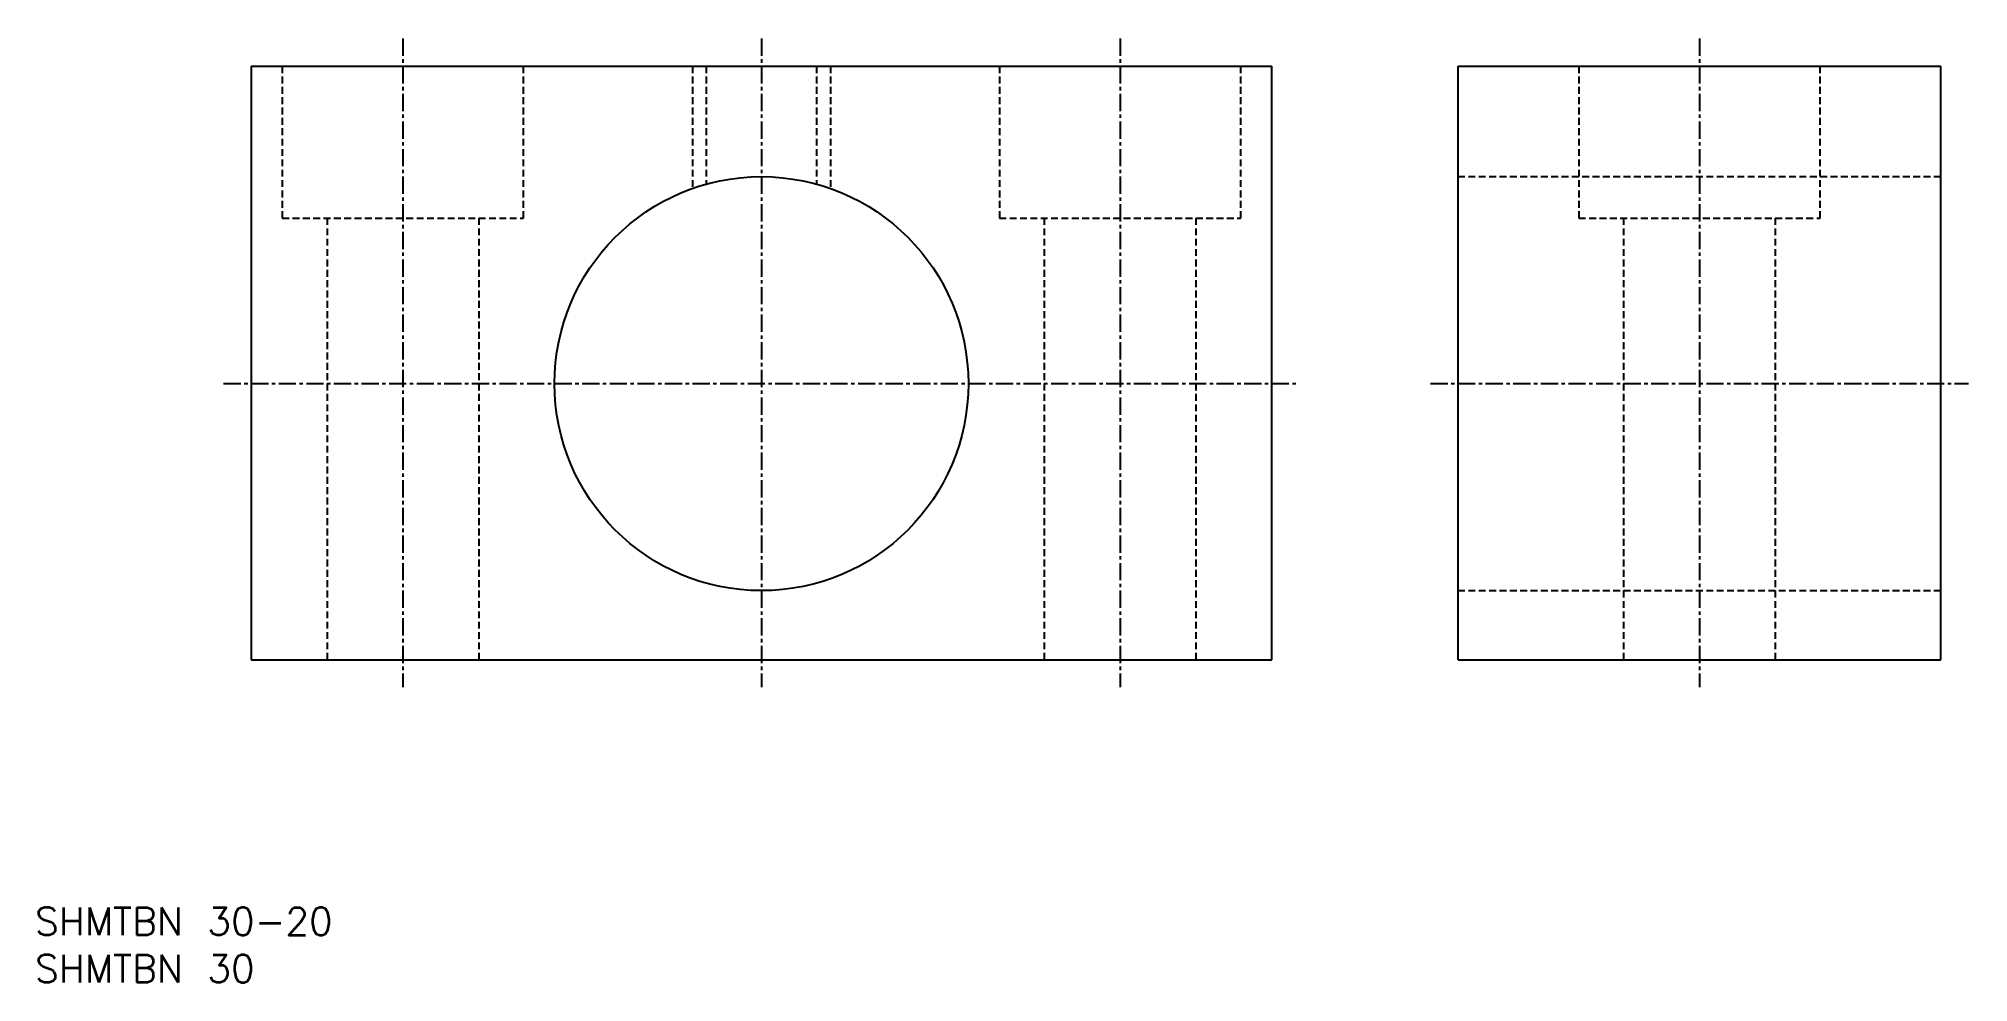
# Model space of a CAD drawing. Extents: x 96 to 236, y 62 to 130.
import ezdxf

# ---------------------------------------------------------------- set-up
doc = ezdxf.new("R2010")
doc.units = 0
doc.linetypes.add('CENTER', pattern=[2, 1.25, -0.25, 0.25, -0.25])
doc.linetypes.add('DASHED', pattern=[0.75, 0.5, -0.25])
doc.layers.get('0').update_dxf_attribs({"linetype": 'CONTINUOUS'})
doc.layers.add('CENTER', color=1, linetype='CENTER')
doc.styles.get("Standard").update_dxf_attribs({"font": 'txt.shx', "bigfont": 'extfont.shx'})

msp = doc.modelspace()

# ---------------------------------------------------------------- linework, layer by layer
at = {"color": 7, "linetype": 'CONTINUOUS'}
for p, q in [((111.5, 128), (111.5, 85)), ((111.5, 128), (185.5, 128)), ((185.5, 85), (185.5, 128)), ((199.01, 128), (234.01, 128)), ((199.01, 85), (199.01, 128)), ((234.01, 85), (234.01, 128)), ((111.5, 85), (185.5, 85)), ((199.01, 85), (234.01, 85))]:
    msp.add_line(p, q, dxfattribs=at)
at = {"color": 3, "linetype": 'DASHED'}
for p, q in [((113.75, 128), (113.75, 117)), ((131.25, 117), (131.25, 128)), ((143.5, 128), (143.5, 119.14)), ((144.5, 128), (144.5, 119.46)), ((152.5, 128), (152.5, 119.46)), ((153.5, 128), (153.5, 119.14)), ((165.75, 128), (165.75, 117)), ((183.25, 117), (183.25, 128)), ((207.76, 128), (207.76, 117)), ((225.26, 117), (225.26, 128)), ((199.01, 120), (234.01, 120)), ((113.75, 117), (131.25, 117)), ((117, 117), (117, 85)), ((128, 117), (128, 85)), ((165.75, 117), (183.25, 117)), ((169, 117), (169, 85)), ((180, 117), (180, 85)), ((207.76, 117), (225.26, 117)), ((211.01, 117), (211.01, 85)), ((222.01, 117), (222.01, 85)), ((199.01, 90), (234.01, 90))]:
    msp.add_line(p, q, dxfattribs=at)
at = {"color": 7, "linetype": 'CONTINUOUS'}
msp.add_circle((148.5, 105), 15, dxfattribs=at)
at = {"layer": 'CENTER', "color": 1, "linetype": 'CENTER'}
for p, q in [((122.5, 130), (122.5, 83)), ((148.5, 130), (148.5, 83)), ((174.5, 130), (174.5, 83)), ((216.51, 130), (216.51, 83)), ((109.5, 105), (187.5, 105)), ((197.01, 105), (236.01, 105))]:
    msp.add_line(p, q, dxfattribs=at)

# ---------------------------------------------------------------- texts
at = {"color": 7, "linetype": 'CONTINUOUS'}
for s, p in [('SHMTBN 30-20', (95.83, 65.04)), ('SHMTBN 30', (95.83, 61.62))]:
    msp.add_text(s, height=2, dxfattribs=at).set_placement(p)

doc.saveas('drawing.dxf')
